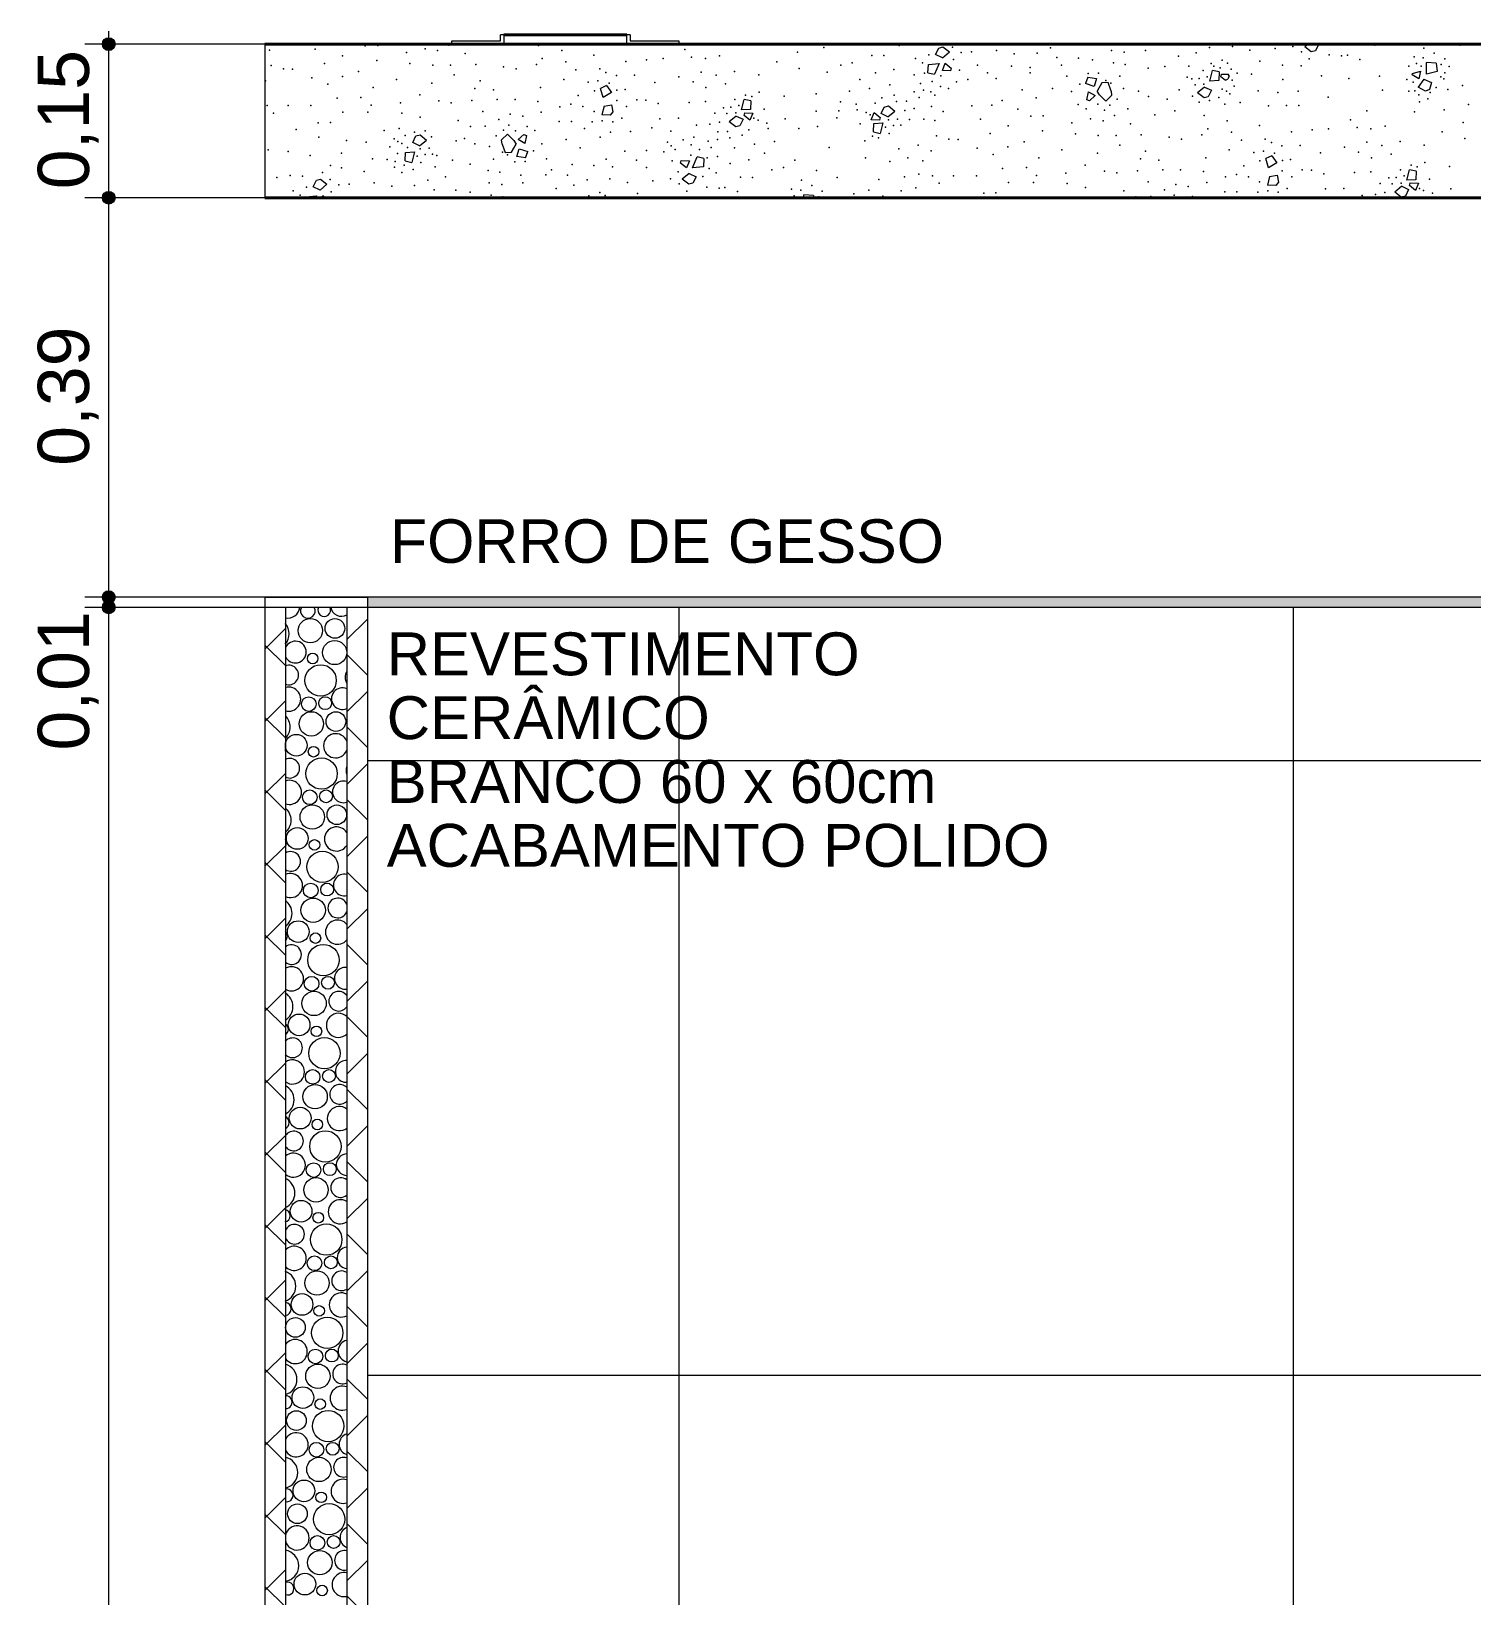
# Model space of a CAD drawing. Header units: metres. Extents: x -1.4 to 64, y -2.2 to 1.7.
# Drawn here: x 13.47 to 14.876, y 0.148 to 1.675 of the extents above; entities that cross this region are included whole.
import ezdxf

# ---------------------------------------------------------------- set-up
doc = ezdxf.new("R2010")
doc.units = ezdxf.units.M
doc.header["$MEASUREMENT"] = 0
for name, color, linetype, lineweight, true_color in [('0_Caneta_No__25', 7, 'Continuous', 13, 0x982312), ('LAJES.EST_Caneta_No__97', 7, 'Continuous', 13, 0x6b6b6b), ('NOTAS-EXECUTIVO.ARQ_Caneta_No__12', 7, 'Continuous', 0, 0x030303), ('PAREDE CONSTRUIR_Caneta_No__96', 7, 'Continuous', 0, 0xb6b6b6), ('PAREDE CONSTRUIR_Caneta_No__97', 7, 'Continuous', 13, 0x6b6b6b), ('S-BEAM-____-OTLN.IFC Model_Caneta_No__13', 7, 'Continuous', 0, 0xaaaaaa)]:
    doc.layers.add(name, color=color, linetype=linetype, lineweight=lineweight, true_color=true_color)
for name, color, linetype in [('FORRO.EXEC', 7, 'Continuous'), ('LAJES.EST', 7, 'Continuous'), ('PAREDE CONSTRUIR', 7, 'Continuous')]:
    doc.layers.add(name, color=color, linetype=linetype)
for name, color, linetype, lineweight in [('FORRO.EXEC_Caneta_No__241', 7, 'Continuous', 13), ('LAJES.EST_Caneta_No__1', 7, 'Continuous', 40), ('LAJES.EST_Caneta_No__241', 7, 'Continuous', 13), ('PAREDE CONSTRUIR_Caneta_No__241', 7, 'Continuous', 13), ('PAREDE CONSTRUIR_Caneta_No__83', 84, 'Continuous', 0), ('S-BEAM-____-OTLN.IFC Model_Caneta_No__1', 7, 'Continuous', 40)]:
    doc.layers.add(name, color=color, linetype=linetype, lineweight=lineweight)
doc.styles.add('GENERATED_STYLE_1', font='arial.ttf')
doc.dimstyles.new('GENERATED_STYLE__1', dxfattribs={"dimtxt": 0.05, "dimasz": 0.02375, "dimexe": 0.18, "dimexo": 0.267183, "dimgap": 0, "dimtad": 1, "dimzin": 0, "dimdsep": 46, "dimtxsty": 'GENERATED_STYLE_1', "dimblk": 'ARROWHEAD_11', "dimblk1": 'ARROWHEAD_11', "dimblk2": 'ARROWHEAD_11', "dimcen": 0.09, "dimclrd": 256, "dimclre": 256, "dimclrt": 256, "dimadec": 0, "dimazin": 0, "dimtfac": 1, "dimtdec": 4, "dimtmove": 0, "dimatfit": 3, "dimfxl": 0, "dimtolj": 1, "dimtzin": 0, "dimarcsym": 0})
pattern_1 = [(45, (48.701405, -2.03718), (-0.03535534, 0.03535534), []), (135, (48.701405, -2.03718), (0.03535534, 0.03535534), [])]

# ---------------------------------------------------------------- blocks, each defined once
blk = doc.blocks.new('*X46', base_point=(48.7014, -2.0372))
at = {"layer": 'PAREDE CONSTRUIR_Caneta_No__96', "color": 253, "linetype": 'Continuous', "lineweight": 0, "true_color": 0xb6b6b6}
for centre, radius in [((13.742, 1.0901), 0.0119), ((13.766, 1.0923), 0.00959), ((13.7658, 1.0687), 0.0118), ((13.7521, 1.0415), 0.0153), ((13.7443, 1.0629), 0.00517), ((13.7405, 1.0184), 0.00715), ((13.7565, 1.0193), 0.00627), ((13.743, 0.9991), 0.0119), ((13.767, 1.0013), 0.00959), ((13.7283, 0.9782), 0.0106), ((13.753, 0.9505), 0.0153), ((13.7452, 0.9719), 0.00517), ((13.7415, 0.9274), 0.00715), ((13.7574, 0.9283), 0.00627), ((13.7439, 0.9081), 0.0119), ((13.7679, 0.9103), 0.00959), ((13.7293, 0.8872), 0.0106), ((13.7461, 0.8809), 0.00517), ((13.7539, 0.8595), 0.0153), ((13.7424, 0.8364), 0.00715), ((13.7584, 0.8373), 0.00627), ((13.7448, 0.8171), 0.0119), ((13.7302, 0.7962), 0.0106), ((13.747, 0.7899), 0.00517), ((13.7548, 0.7685), 0.0153), ((13.7433, 0.7454), 0.00715), ((13.7593, 0.7463), 0.00627), ((13.7457, 0.7261), 0.0119), ((13.7311, 0.7052), 0.0106), ((13.748, 0.6989), 0.00517), ((13.7558, 0.6775), 0.0153), ((13.7443, 0.6544), 0.00715), ((13.7602, 0.6553), 0.00627), ((13.7467, 0.6351), 0.0119), ((13.7321, 0.6142), 0.0106), ((13.7489, 0.6079), 0.00517), ((13.7567, 0.5865), 0.0153), ((13.7452, 0.5634), 0.00715), ((13.7611, 0.5643), 0.00627), ((13.7476, 0.5441), 0.0119), ((13.733, 0.5232), 0.0106), ((13.7498, 0.5169), 0.00517), ((13.7576, 0.4955), 0.0153), ((13.7461, 0.4724), 0.00715), ((13.7621, 0.4733), 0.00627), ((13.7485, 0.4531), 0.0119), ((13.7339, 0.4322), 0.0106), ((13.7507, 0.4259), 0.00517), ((13.7275, 0.4098), 0.00959), ((13.7586, 0.4045), 0.0153), ((13.747, 0.3814), 0.00715), ((13.763, 0.3823), 0.00627), ((13.7494, 0.3621), 0.0119), ((13.7348, 0.3412), 0.0106), ((13.7517, 0.3349), 0.00517), ((13.7285, 0.3188), 0.00959), ((13.7595, 0.3135), 0.0153), ((13.748, 0.2904), 0.00715), ((13.7639, 0.2913), 0.00627), ((13.7504, 0.2711), 0.0119), ((13.7358, 0.2502), 0.0106), ((13.7526, 0.2439), 0.00517), ((13.7294, 0.2278), 0.00959), ((13.7604, 0.2225), 0.0153), ((13.7489, 0.1994), 0.00715), ((13.7648, 0.2003), 0.00627), ((13.7513, 0.1801), 0.0119), ((13.7367, 0.1592), 0.0106), ((13.7535, 0.1529), 0.00517)]:
    blk.add_circle(centre, radius, dxfattribs=at)
for centre, radius, start, end in [((13.7199, 1.1142), 0.0118, 259.238, 353.403), ((13.7396, 1.1094), 0.00715, 151.4275, 28.5725), ((13.7556, 1.1103), 0.00627, 156.1784, 23.8216), ((13.7724, 1.1147), 0.0106, 190.2924, 299.4716), ((13.7061, 1.087), 0.0153, 318.7727, 41.2273), ((13.7274, 1.0692), 0.0106, 203.3559, 156.6441), ((13.721, 1.0468), 0.00959, 249.2951, 110.7049), ((13.788, 1.0446), 0.0119, 149.8078, 210.1922), ((13.7208, 1.0232), 0.0118, 254.6271, 105.3729), ((13.7733, 1.0237), 0.0106, 66.1177, 293.8823), ((13.7071, 0.996), 0.0153, 313.7515, 46.2485), ((13.7667, 0.9777), 0.0118, 22.3643, 337.6357), ((13.7115, 0.9738), 0.00627, 348.854, 11.146), ((13.722, 0.9558), 0.00959, 243.2422, 116.7578), ((13.7889, 0.9536), 0.0119, 160.4006, 199.5994), ((13.7217, 0.9322), 0.0118, 249.9116, 110.0884), ((13.7743, 0.9327), 0.0106, 71.4745, 288.5255), ((13.708, 0.905), 0.0153, 309.1212, 50.8788), ((13.7124, 0.8828), 0.00627, 326.436, 33.564), ((13.7676, 0.8867), 0.0118, 32.1763, 327.8237), ((13.7229, 0.8648), 0.00959, 236.8464, 123.1536), ((13.7226, 0.8412), 0.0118, 245.0492, 114.9508), ((13.7752, 0.8417), 0.0106, 76.668, 283.332), ((13.7089, 0.814), 0.0153, 304.7776, 55.2224), ((13.7688, 0.8193), 0.00959, 22.9624, 337.0376), ((13.7134, 0.7918), 0.00627, 313.2671, 46.7329), ((13.7686, 0.7957), 0.0118, 39.8215, 320.1785), ((13.7238, 0.7738), 0.00959, 229.9429, 130.0571), ((13.7236, 0.7502), 0.0118, 239.986, 120.014), ((13.7761, 0.7507), 0.0106, 81.7518, 278.2482), ((13.7098, 0.723), 0.0153, 300.6521, 59.3479), ((13.7697, 0.7283), 0.00959, 34.503, 325.497), ((13.7143, 0.7008), 0.00627, 302.5158, 57.4842), ((13.7695, 0.7047), 0.0118, 46.3958, 313.6042), ((13.7247, 0.6828), 0.00959, 222.2503, 137.7497), ((13.7245, 0.6592), 0.0118, 234.6492, 125.3508), ((13.7771, 0.6597), 0.0106, 86.7709, 273.2291), ((13.7108, 0.632), 0.0153, 296.6959, 63.3041), ((13.7707, 0.6373), 0.00959, 43.3285, 316.6715), ((13.7152, 0.6098), 0.00627, 292.9335, 67.0665), ((13.7704, 0.6137), 0.0118, 52.3163, 307.6837), ((13.7257, 0.5918), 0.00959, 213.1879, 146.8121), ((13.7254, 0.5682), 0.0118, 228.9322, 131.0678), ((13.778, 0.5687), 0.0106, 91.7652, 268.2348), ((13.7117, 0.541), 0.0153, 292.8727, 67.1273), ((13.7716, 0.5463), 0.00959, 50.8933, 309.1067), ((13.7161, 0.5188), 0.00627, 283.9925, 76.0075), ((13.7713, 0.5227), 0.0118, 57.7962, 302.2038), ((13.7266, 0.5008), 0.00959, 201.0057, 158.9943), ((13.7263, 0.4772), 0.0118, 222.6656, 137.3344), ((13.7789, 0.4777), 0.0106, 96.773, 263.227), ((13.7126, 0.45), 0.0153, 289.1544, 70.8456), ((13.7725, 0.4553), 0.00959, 57.717, 302.283), ((13.7723, 0.4317), 0.0118, 62.9633, 297.0367), ((13.7171, 0.4278), 0.00627, 275.3895, 84.6105), ((13.7273, 0.3862), 0.0118, 215.5418, 144.4582), ((13.7798, 0.3867), 0.0106, 101.8335, 258.1665), ((13.7136, 0.359), 0.0153, 285.5183, 74.4817), ((13.7735, 0.3643), 0.00959, 64.0595, 295.9405), ((13.7732, 0.3407), 0.0118, 67.902, 292.098), ((13.718, 0.3368), 0.00627, 266.9078, 93.0922), ((13.7282, 0.2952), 0.0118, 206.8665, 153.1335), ((13.7808, 0.2957), 0.0106, 106.9898, 253.0102), ((13.7145, 0.268), 0.0153, 281.9452, 78.0548), ((13.7744, 0.2733), 0.00959, 70.0761, 289.9239), ((13.7741, 0.2497), 0.0118, 72.6732, 287.3268), ((13.7189, 0.2458), 0.00627, 258.3571, 101.6429), ((13.7291, 0.2042), 0.0118, 193.9676, 166.0324), ((13.7817, 0.2047), 0.0106, 112.2924, 247.7076), ((13.7154, 0.177), 0.0153, 278.4188, 81.5812), ((13.7753, 0.1823), 0.00959, 75.8709, 284.1291), ((13.7751, 0.1587), 0.0118, 77.3232, 282.6768), ((13.7198, 0.1548), 0.00627, 249.5322, 110.4678)]:
    blk.add_arc(centre, radius, start, end, dxfattribs=at)
blk = doc.blocks.new('*X47', base_point=(48.7014, -2.0372))
at = {"layer": 'LAJES.EST_Caneta_No__241', "color": 7, "linetype": 'Continuous', "lineweight": 13}
for p, q in [((14.3525, 1.6527), (14.3556, 1.659)), ((14.3592, 1.6495), (14.3525, 1.6527)), ((14.3556, 1.659), (14.3597, 1.6601)), ((14.3592, 1.6495), (14.366, 1.6551)), ((14.3597, 1.6601), (14.366, 1.6551)), ((14.7163, 1.6628), (14.713, 1.6601)), ((14.7193, 1.6551), (14.713, 1.6601)), ((14.7234, 1.6561), (14.7193, 1.6551)), ((14.7265, 1.6624), (14.7234, 1.6561)), ((14.7257, 1.6628), (14.7265, 1.6624)), ((14.3451, 1.6347), (14.3455, 1.643)), ((14.3451, 1.6347), (14.3516, 1.6333)), ((14.3455, 1.643), (14.3559, 1.644)), ((14.3559, 1.644), (14.3516, 1.6333)), ((14.3592, 1.637), (14.362, 1.6441)), ((14.3671, 1.6367), (14.3592, 1.637)), ((14.362, 1.6441), (14.3678, 1.6393)), ((14.3678, 1.6393), (14.3671, 1.6367)), ((14.6203, 1.6267), (14.6228, 1.637)), ((14.6293, 1.6356), (14.6228, 1.637)), ((14.6293, 1.6356), (14.629, 1.6273)), ((14.8181, 1.6341), (14.8261, 1.6364)), ((14.8261, 1.6364), (14.8244, 1.629)), ((14.832, 1.6334), (14.8317, 1.6448)), ((14.8412, 1.6442), (14.8317, 1.6448)), ((14.8422, 1.636), (14.832, 1.6334)), ((14.8412, 1.6442), (14.8422, 1.636)), ((14.0312, 1.6224), (14.0252, 1.6196)), ((14.0279, 1.6107), (14.0252, 1.6196)), ((14.0312, 1.6224), (14.036, 1.6156)), ((14.5013, 1.6305), (14.499, 1.6243)), ((14.5074, 1.6214), (14.499, 1.6243)), ((14.5013, 1.6305), (14.5095, 1.6291)), ((14.5095, 1.6291), (14.5074, 1.6214)), ((14.515, 1.6249), (14.5104, 1.6169)), ((14.521, 1.6252), (14.515, 1.6249)), ((14.524, 1.6169), (14.521, 1.6252)), ((14.6152, 1.6208), (14.6084, 1.6153)), ((14.6152, 1.6208), (14.6219, 1.6177)), ((14.629, 1.6273), (14.6203, 1.6267)), ((14.6312, 1.631), (14.6318, 1.6336)), ((14.6352, 1.6276), (14.6312, 1.631)), ((14.6318, 1.6336), (14.6381, 1.6333)), ((14.6352, 1.6276), (14.6379, 1.6287)), ((14.6392, 1.6317), (14.6379, 1.6287)), ((14.6392, 1.6317), (14.6381, 1.6333)), ((14.818, 1.6328), (14.8181, 1.6341)), ((14.8244, 1.629), (14.818, 1.6328)), ((14.8291, 1.6287), (14.8238, 1.6208)), ((14.8308, 1.6169), (14.8238, 1.6208)), ((14.8291, 1.6287), (14.8367, 1.6253)), ((14.8367, 1.6253), (14.8347, 1.6185)), ((14.036, 1.6156), (14.0279, 1.6107)), ((14.163, 1.5985), (14.1655, 1.6088)), ((14.172, 1.6074), (14.1655, 1.6088)), ((14.172, 1.6074), (14.1717, 1.599)), ((14.5002, 1.6085), (14.5017, 1.6163)), ((14.5027, 1.6075), (14.5002, 1.6085)), ((14.5017, 1.6163), (14.5083, 1.6126)), ((14.5083, 1.6126), (14.5027, 1.6075)), ((14.5125, 1.6134), (14.5104, 1.6169)), ((14.5186, 1.6071), (14.5125, 1.6134)), ((14.5244, 1.6127), (14.5186, 1.6071)), ((14.524, 1.6169), (14.5244, 1.6127)), ((14.6147, 1.6103), (14.6084, 1.6153)), ((14.6188, 1.6113), (14.6147, 1.6103)), ((14.6219, 1.6177), (14.6188, 1.6113)), ((14.8347, 1.6185), (14.8308, 1.6169)), ((14.0289, 1.6021), (14.0268, 1.5936)), ((14.0349, 1.5934), (14.0268, 1.5936)), ((14.0289, 1.6021), (14.0362, 1.6036)), ((14.0375, 1.5967), (14.0349, 1.5934)), ((14.0362, 1.6036), (14.0375, 1.5967)), ((14.1579, 1.5926), (14.1511, 1.587)), ((14.1579, 1.5926), (14.1646, 1.5894)), ((14.1646, 1.5894), (14.1615, 1.583)), ((14.1717, 1.599), (14.163, 1.5985)), ((14.1655, 1.5932), (14.1662, 1.5958)), ((14.1713, 1.5884), (14.1655, 1.5932)), ((14.1662, 1.5958), (14.1742, 1.5955)), ((14.1742, 1.5955), (14.1713, 1.5884)), ((14.2897, 1.5889), (14.2925, 1.5959)), ((14.2977, 1.5885), (14.2897, 1.5889)), ((14.2925, 1.5959), (14.2983, 1.5912)), ((14.2983, 1.5912), (14.2977, 1.5885)), ((14.2993, 1.595), (14.3024, 1.6013)), ((14.306, 1.5918), (14.2993, 1.595)), ((14.3024, 1.6013), (14.3064, 1.6024)), ((14.306, 1.5918), (14.3128, 1.5974)), ((14.3064, 1.6024), (14.3128, 1.5974)), ((13.8451, 1.5731), (13.8492, 1.5741)), ((13.8492, 1.5741), (13.8555, 1.5691)), ((13.9288, 1.5694), (13.9346, 1.575)), ((13.9346, 1.575), (13.9407, 1.5687)), ((13.945, 1.5696), (13.9505, 1.5747)), ((13.9505, 1.5747), (13.953, 1.5736)), ((13.953, 1.5736), (13.9516, 1.5658)), ((14.1574, 1.582), (14.1511, 1.587)), ((14.1615, 1.583), (14.1574, 1.582)), ((14.2919, 1.577), (14.2922, 1.5853)), ((14.2919, 1.577), (14.2984, 1.5756)), ((14.2922, 1.5853), (14.3009, 1.5859)), ((14.3009, 1.5859), (14.2984, 1.5756)), ((13.842, 1.5667), (13.8451, 1.5731)), ((13.8487, 1.5635), (13.842, 1.5667)), ((13.8487, 1.5635), (13.8555, 1.5691)), ((13.9293, 1.5652), (13.9288, 1.5694)), ((13.9293, 1.5652), (13.9323, 1.5569)), ((13.9383, 1.5572), (13.9429, 1.5652)), ((13.9407, 1.5687), (13.9429, 1.5652)), ((13.9438, 1.553), (13.9459, 1.5607)), ((13.9516, 1.5658), (13.945, 1.5696)), ((13.9459, 1.5607), (13.9543, 1.5578)), ((13.8346, 1.5487), (13.8349, 1.5571)), ((13.8346, 1.5487), (13.8411, 1.5473)), ((13.8349, 1.5571), (13.8436, 1.5576)), ((13.8436, 1.5576), (13.8411, 1.5473)), ((13.9323, 1.5569), (13.9383, 1.5572)), ((13.952, 1.5516), (13.9438, 1.553)), ((13.952, 1.5516), (13.9543, 1.5578)), ((14.1034, 1.5467), (14.1041, 1.5493)), ((14.1092, 1.5419), (14.1034, 1.5467)), ((14.1041, 1.5493), (14.1121, 1.5489)), ((14.1121, 1.5489), (14.1092, 1.5419)), ((14.1153, 1.542), (14.1196, 1.5527)), ((14.1258, 1.5429), (14.1153, 1.542)), ((14.1261, 1.5512), (14.1196, 1.5527)), ((14.1261, 1.5512), (14.1258, 1.5429)), ((14.681, 1.5538), (14.675, 1.551)), ((14.6777, 1.5421), (14.675, 1.551)), ((14.6858, 1.547), (14.6777, 1.5421)), ((14.681, 1.5538), (14.6858, 1.547)), ((13.7448, 1.5235), (13.7479, 1.5299)), ((13.7479, 1.5299), (13.7519, 1.5309)), ((13.7519, 1.5309), (13.7583, 1.5259)), ((14.112, 1.5365), (14.1052, 1.5309)), ((14.1115, 1.5259), (14.1052, 1.5309)), ((14.112, 1.5365), (14.1187, 1.5333)), ((14.1187, 1.5333), (14.1156, 1.5269)), ((14.6787, 1.5335), (14.6766, 1.525)), ((14.6787, 1.5335), (14.686, 1.535)), ((14.6874, 1.5281), (14.6847, 1.5248)), ((14.686, 1.535), (14.6874, 1.5281)), ((14.8128, 1.5299), (14.8153, 1.5402)), ((14.8215, 1.5304), (14.8128, 1.5299)), ((14.8218, 1.5388), (14.8153, 1.5402)), ((14.8218, 1.5388), (14.8215, 1.5304)), ((13.7377, 1.5138), (13.7481, 1.5148)), ((13.7377, 1.5128), (13.7377, 1.5138)), ((13.7515, 1.5203), (13.7448, 1.5235)), ((13.7481, 1.5148), (13.7474, 1.5128)), ((13.7515, 1.5203), (13.7583, 1.5259)), ((13.7534, 1.5128), (13.7542, 1.5149)), ((13.7542, 1.5149), (13.7567, 1.5128)), ((14.1156, 1.5269), (14.1115, 1.5259)), ((14.224, 1.5128), (14.2239, 1.5156)), ((14.2334, 1.5151), (14.2239, 1.5156)), ((14.2334, 1.5151), (14.2337, 1.5128)), ((14.6847, 1.5248), (14.6766, 1.525)), ((14.8077, 1.524), (14.8009, 1.5184)), ((14.8072, 1.5134), (14.8009, 1.5184)), ((14.8113, 1.5144), (14.8072, 1.5134)), ((14.8077, 1.524), (14.8144, 1.5208)), ((14.8144, 1.5208), (14.8113, 1.5144)), ((14.8154, 1.5246), (14.816, 1.5272)), ((14.8211, 1.5198), (14.8154, 1.5246)), ((14.816, 1.5272), (14.824, 1.5269)), ((14.824, 1.5269), (14.8211, 1.5198))]:
    blk.add_line(p, q, dxfattribs=at)
for p in [(13.702, 1.6569), (13.7467, 1.658), (13.7736, 1.6515), (13.7957, 1.6612), (13.8078, 1.6613), (13.8359, 1.6546), (13.854, 1.6583), (13.8662, 1.6565), (13.8773, 1.6617), (13.8932, 1.6537), (13.9169, 1.6624), (13.9649, 1.6616), (13.9875, 1.6566), (14.0189, 1.652), (14.1078, 1.6575), (14.1143, 1.65), (14.1416, 1.6512), (14.2177, 1.655), (14.2433, 1.6596), (14.2902, 1.6516), (14.302, 1.6516), (14.3169, 1.6616), (14.346, 1.6523), (14.3692, 1.6597), (14.3776, 1.6546), (14.3876, 1.6551), (14.4121, 1.6565), (14.4294, 1.6532), (14.4516, 1.654), (14.4647, 1.6593), (14.4819, 1.6625), (14.5243, 1.6565), (14.5367, 1.6548), (14.5574, 1.6566), (14.5898, 1.651), (14.607, 1.6543), (14.6201, 1.6595), (14.6423, 1.6604), (14.6595, 1.657), (14.6841, 1.6584), (14.7014, 1.6606), (14.7098, 1.6554), (14.733, 1.6628), (14.7369, 1.6523), (14.749, 1.6515), (14.7547, 1.652), (14.7697, 1.662), (14.7815, 1.6619), (14.8197, 1.6504), (14.8294, 1.659), (14.8394, 1.654), (14.8643, 1.6619), (13.7037, 1.642), (13.7157, 1.6387), (13.7247, 1.6384), (13.756, 1.644), (13.7891, 1.6359), (13.8071, 1.6467), (13.8392, 1.6438), (13.8615, 1.6421), (13.879, 1.6421), (13.9036, 1.6429), (13.9308, 1.6406), (13.943, 1.6387), (13.9628, 1.6429), (13.9685, 1.6486), (13.9915, 1.6454), (14.0014, 1.6377), (14.0246, 1.6385), (14.0307, 1.6352), (14.0502, 1.6457), (14.0704, 1.6476), (14.0864, 1.6487), (14.1238, 1.6355), (14.1278, 1.6486), (14.1562, 1.6362), (14.1975, 1.6456), (14.2194, 1.6391), (14.2467, 1.6355), (14.2599, 1.6421), (14.2711, 1.6445), (14.2938, 1.6346), (14.3118, 1.6381), (14.333, 1.6487), (14.3399, 1.6445), (14.3701, 1.6477), (14.376, 1.6372), (14.3936, 1.6421), (14.4033, 1.6349), (14.4267, 1.6414), (14.4449, 1.6399), (14.4449, 1.6347), (14.4708, 1.6496), (14.4756, 1.6422), (14.492, 1.6492), (14.5058, 1.6474), (14.5263, 1.6445), (14.5376, 1.6428), (14.5602, 1.6392), (14.5765, 1.6409), (14.5999, 1.6414), (14.6139, 1.6371), (14.6216, 1.6439), (14.6243, 1.6413), (14.6303, 1.6398), (14.6324, 1.6471), (14.6375, 1.6441), (14.6412, 1.6384), (14.6692, 1.646), (14.6913, 1.6424), (14.7095, 1.6416), (14.7174, 1.6485), (14.7669, 1.6479), (14.8145, 1.6414), (14.8221, 1.6439), (14.8267, 1.6413), (14.8286, 1.6494), (14.8463, 1.6428), (14.8496, 1.6483), (14.8499, 1.6347), (14.8541, 1.6411), (13.6983, 1.6271), (13.7434, 1.6299), (13.759, 1.6237), (13.7734, 1.6312), (13.8034, 1.6203), (13.8261, 1.6281), (13.8607, 1.6248), (13.8826, 1.6327), (13.9027, 1.6194), (13.9078, 1.6268), (13.9667, 1.6203), (13.9894, 1.6281), (14.0134, 1.6256), (14.0229, 1.6268), (14.0337, 1.6248), (14.0409, 1.6322), (14.0586, 1.6325), (14.0785, 1.6254), (14.1019, 1.6309), (14.1158, 1.6259), (14.1283, 1.6203), (14.1384, 1.6325), (14.1474, 1.6239), (14.1799, 1.6327), (14.2785, 1.6282), (14.2881, 1.6193), (14.3077, 1.6229), (14.3315, 1.6327), (14.3378, 1.6242), (14.3417, 1.6343), (14.3491, 1.6262), (14.3574, 1.6214), (14.3577, 1.6317), (14.365, 1.6193), (14.3731, 1.6259), (14.384, 1.6283), (14.4118, 1.6292), (14.4668, 1.6195), (14.4808, 1.6314), (14.4934, 1.6236), (14.5014, 1.634), (14.5117, 1.6344), (14.5186, 1.6273), (14.5236, 1.6248), (14.5323, 1.6315), (14.5361, 1.6193), (14.5982, 1.6305), (14.6026, 1.629), (14.6059, 1.6232), (14.6098, 1.6293), (14.6146, 1.6238), (14.6176, 1.631), (14.6422, 1.6277), (14.6441, 1.6219), (14.6469, 1.6344), (14.661, 1.6335), (14.6915, 1.6282), (14.7293, 1.6317), (14.7561, 1.6293), (14.786, 1.6316), (14.8125, 1.6282), (14.819, 1.6255), (14.8413, 1.6203), (14.8458, 1.6309), (14.8489, 1.629), (14.8671, 1.6225), (13.7682, 1.61), (13.7914, 1.6108), (13.83, 1.6055), (13.8488, 1.6132), (13.8675, 1.6074), (13.8796, 1.6056), (13.8998, 1.6078), (13.9208, 1.618), (13.9245, 1.6086), (13.9419, 1.6086), (13.9643, 1.6069), (13.9964, 1.6041), (14.0037, 1.6125), (14.0194, 1.6173), (14.0412, 1.6078), (14.0413, 1.6177), (14.0494, 1.6186), (14.0607, 1.6085), (14.0697, 1.6081), (14.0817, 1.6049), (14.1118, 1.6059), (14.1278, 1.6068), (14.1566, 1.6088), (14.167, 1.6131), (14.1731, 1.6115), (14.1802, 1.6159), (14.2046, 1.612), (14.2358, 1.6143), (14.2597, 1.6066), (14.2685, 1.6167), (14.275, 1.6041), (14.2936, 1.6052), (14.3001, 1.6105), (14.3121, 1.613), (14.3143, 1.6068), (14.324, 1.607), (14.3315, 1.6161), (14.3365, 1.6106), (14.3407, 1.6179), (14.348, 1.6163), (14.3518, 1.6128), (14.4175, 1.6077), (14.4372, 1.6182), (14.4508, 1.6103), (14.4851, 1.6166), (14.5108, 1.604), (14.5298, 1.6091), (14.5505, 1.6167), (14.5605, 1.6115), (14.5786, 1.6089), (14.5903, 1.6183), (14.6033, 1.6121), (14.6099, 1.6062), (14.6201, 1.6076), (14.6292, 1.6107), (14.6324, 1.6187), (14.6351, 1.6041), (14.6365, 1.6167), (14.6398, 1.6142), (14.6498, 1.6057), (14.6674, 1.6173), (14.6866, 1.6156), (14.7066, 1.617), (14.7359, 1.611), (14.7889, 1.6177), (14.8146, 1.6169), (14.8205, 1.6172), (14.8245, 1.6134), (14.825, 1.6064), (14.8331, 1.6095), (14.8353, 1.6154), (14.8526, 1.6185), (13.6998, 1.6029), (13.7062, 1.5954), (13.7203, 1.6027), (13.7426, 1.6027), (13.7739, 1.5964), (13.7983, 1.5964), (13.8013, 1.6031), (13.8313, 1.5953), (13.8492, 1.5914), (13.9103, 1.597), (13.9262, 1.5891), (13.9372, 1.5943), (13.9494, 1.5924), (13.9675, 1.5962), (13.9857, 1.6017), (14.0081, 1.6018), (14.0191, 1.597), (14.0461, 1.5905), (14.0506, 1.6018), (14.0834, 1.59), (14.1014, 1.5904), (14.1369, 1.5953), (14.1453, 1.6007), (14.1486, 1.5949), (14.1525, 1.6011), (14.1574, 1.5956), (14.1603, 1.6027), (14.1751, 1.5904), (14.185, 1.5994), (14.2058, 1.59), (14.236, 1.5973), (14.2561, 1.5908), (14.2581, 1.5977), (14.2759, 1.5986), (14.2847, 1.5959), (14.2888, 1.5939), (14.3065, 1.5888), (14.3153, 1.5894), (14.3224, 1.5979), (14.3269, 1.5891), (14.3317, 1.5998), (14.3412, 1.5894), (14.3486, 1.602), (14.3598, 1.597), (14.388, 1.6024), (14.3965, 1.5894), (14.4074, 1.6031), (14.4329, 1.5993), (14.4456, 1.5926), (14.4576, 1.5927), (14.4919, 1.6038), (14.4996, 1.5996), (14.5038, 1.5897), (14.5174, 1.5983), (14.5228, 1.6033), (14.5271, 1.5931), (14.5403, 1.5995), (14.5667, 1.5938), (14.5861, 1.5976), (14.6147, 1.593), (14.6775, 1.6025), (14.6953, 1.6028), (14.7072, 1.6029), (14.7576, 1.5889), (14.7736, 1.5978), (14.8201, 1.5967), (14.849, 1.5986), (14.8729, 1.6038), (13.7283, 1.5795), (13.7497, 1.586), (13.7616, 1.5861), (13.8141, 1.5786), (13.8287, 1.5803), (13.8347, 1.5737), (13.8437, 1.5768), (13.854, 1.5782), (13.8865, 1.5883), (13.8984, 1.5823), (13.9129, 1.5826), (13.9305, 1.5788), (13.9358, 1.5838), (13.9425, 1.5781), (13.9537, 1.5825), (13.9613, 1.5783), (13.9849, 1.5871), (13.997, 1.5872), (14.0097, 1.5805), (14.0173, 1.587), (14.0271, 1.588), (14.0352, 1.5767), (14.0373, 1.587), (14.0546, 1.5775), (14.0754, 1.5812), (14.094, 1.5778), (14.1191, 1.5835), (14.1321, 1.5845), (14.1399, 1.5773), (14.1414, 1.5865), (14.1495, 1.5776), (14.1638, 1.5739), (14.1703, 1.5791), (14.1792, 1.5885), (14.1879, 1.5857), (14.1889, 1.5803), (14.219, 1.5804), (14.2373, 1.5825), (14.2789, 1.5849), (14.3036, 1.5817), (14.3073, 1.5756), (14.3113, 1.5833), (14.3186, 1.5836), (14.3518, 1.5883), (14.3535, 1.5734), (14.4058, 1.5754), (14.4235, 1.5829), (14.4569, 1.5781), (14.4857, 1.586), (14.489, 1.5752), (14.5114, 1.5735), (14.516, 1.5879), (14.5288, 1.5735), (14.543, 1.5851), (14.5534, 1.5743), (14.6126, 1.5743), (14.6183, 1.58), (14.6373, 1.588), (14.6413, 1.5768), (14.6687, 1.5834), (14.7, 1.5771), (14.7202, 1.579), (14.7362, 1.5801), (14.7641, 1.5814), (14.7776, 1.58), (14.7914, 1.5826), (14.8473, 1.577), (14.8675, 1.5864), (13.7007, 1.5596), (13.7503, 1.5719), (13.7772, 1.5688), (13.7965, 1.5671), (13.8198, 1.5625), (13.824, 1.5702), (13.8274, 1.5677), (13.8315, 1.5657), (13.837, 1.5618), (13.8492, 1.5605), (13.858, 1.5612), (13.8605, 1.5723), (13.8843, 1.5684), (13.8927, 1.5706), (13.9028, 1.5654), (13.9171, 1.5628), (13.9235, 1.5731), (13.9599, 1.5585), (13.9681, 1.5655), (13.9918, 1.5696), (14.0054, 1.5616), (14.0251, 1.5721), (14.0491, 1.5584), (14.0702, 1.559), (14.0907, 1.5671), (14.0945, 1.5636), (14.0982, 1.56), (14.1061, 1.5693), (14.1138, 1.5645), (14.1164, 1.5719), (14.1221, 1.5598), (14.1305, 1.568), (14.1335, 1.5618), (14.1397, 1.5698), (14.1517, 1.5713), (14.1561, 1.5615), (14.1758, 1.565), (14.1954, 1.5677), (14.2486, 1.5618), (14.2836, 1.5685), (14.2908, 1.5729), (14.2968, 1.5713), (14.3165, 1.5605), (14.3356, 1.5641), (14.3481, 1.5585), (14.3655, 1.5701), (14.3745, 1.5698), (14.3932, 1.5613), (14.4232, 1.5626), (14.4389, 1.5673), (14.4759, 1.5595), (14.5324, 1.5641), (14.5576, 1.5582), (14.5806, 1.572), (14.5928, 1.5701), (14.6392, 1.5596), (14.6512, 1.5691), (14.6727, 1.5582), (14.6744, 1.5699), (14.6806, 1.5666), (14.6907, 1.5636), (14.7084, 1.5639), (14.7517, 1.5623), (14.7736, 1.5669), (14.7882, 1.5639), (14.806, 1.5676), (14.8297, 1.5641), (14.8692, 1.5705), (13.7203, 1.558), (13.7419, 1.5542), (13.7617, 1.5444), (13.7724, 1.5562), (13.8028, 1.5509), (13.817, 1.55), (13.8249, 1.5483), (13.8272, 1.5561), (13.8335, 1.5446), (13.8463, 1.5534), (13.85, 1.5473), (13.854, 1.5551), (13.8613, 1.5554), (13.8639, 1.5429), (13.8657, 1.5539), (13.8809, 1.5494), (13.898, 1.5457), (13.9209, 1.5506), (13.9297, 1.5573), (13.9347, 1.5548), (13.9416, 1.5477), (13.9519, 1.5481), (13.9725, 1.5507), (13.9977, 1.5452), (14.0189, 1.5444), (14.0308, 1.5506), (14.0372, 1.5429), (14.0606, 1.5495), (14.0873, 1.5576), (14.0952, 1.5488), (14.1135, 1.5543), (14.1295, 1.5516), (14.1397, 1.5532), (14.152, 1.5463), (14.1701, 1.5498), (14.1854, 1.5562), (14.2152, 1.5496), (14.284, 1.5517), (14.3077, 1.5481), (14.3255, 1.5519), (14.3401, 1.5488), (14.4088, 1.5551), (14.4532, 1.5517), (14.4986, 1.5446), (14.5105, 1.5563), (14.5525, 1.5508), (14.5706, 1.5494), (14.6165, 1.5517), (14.6535, 1.5439), (14.6632, 1.557), (14.6692, 1.5487), (14.6836, 1.5562), (14.6911, 1.5491), (14.6992, 1.55), (14.7283, 1.5568), (14.7656, 1.5573), (14.7781, 1.5517), (14.7972, 1.5553), (14.8168, 1.5445), (14.8229, 1.5429), (14.8301, 1.5473), (14.8544, 1.5434), (13.7092, 1.5324), (13.7223, 1.5344), (13.7344, 1.5337), (13.7539, 1.5374), (13.7614, 1.5305), (13.7726, 1.5419), (13.7947, 1.5384), (13.8243, 1.5426), (13.8314, 1.5373), (13.8423, 1.5405), (13.8569, 1.5301), (13.8741, 1.5333), (13.9156, 1.5393), (13.9269, 1.5377), (13.9475, 1.5347), (13.9719, 1.5351), (13.9776, 1.5399), (13.9931, 1.5348), (14.0123, 1.5303), (14.0345, 1.5312), (14.0518, 1.5278), (14.0702, 1.5422), (14.0763, 1.5292), (14.0937, 1.5314), (14.1011, 1.5382), (14.1252, 1.5336), (14.1313, 1.5414), (14.1383, 1.5372), (14.1619, 1.5328), (14.1737, 1.5327), (14.1928, 1.5399), (14.2039, 1.5423), (14.2216, 1.5298), (14.2362, 1.5395), (14.2565, 1.5327), (14.2971, 1.5306), (14.3223, 1.5331), (14.3361, 1.5358), (14.3496, 1.5343), (14.3701, 1.5341), (14.3924, 1.5341), (14.418, 1.5414), (14.4237, 1.5278), (14.4412, 1.5422), (14.4481, 1.5278), (14.4511, 1.5345), (14.4798, 1.5369), (14.5173, 1.5388), (14.5294, 1.537), (14.5497, 1.5392), (14.5601, 1.5284), (14.5743, 1.54), (14.5917, 1.54), (14.6141, 1.5383), (14.6173, 1.5276), (14.6355, 1.5331), (14.6462, 1.5355), (14.6579, 1.5332), (14.6689, 1.5284), (14.691, 1.5392), (14.7004, 1.5332), (14.7105, 1.5399), (14.7195, 1.5396), (14.7315, 1.5363), (14.7616, 1.5373), (14.7776, 1.5382), (14.7951, 1.5321), (14.8024, 1.5325), (14.8064, 1.5402), (14.8101, 1.5341), (14.8348, 1.5308), (13.7252, 1.5195), (13.7322, 1.5153), (13.7382, 1.5231), (13.7623, 1.5185), (13.7698, 1.5254), (13.7798, 1.5259), (13.7859, 1.5129), (13.8043, 1.5273), (13.8216, 1.524), (13.8438, 1.5249), (13.863, 1.5204), (13.8679, 1.513), (13.8842, 1.5201), (13.898, 1.5182), (13.9166, 1.5273), (13.9185, 1.5153), (13.9289, 1.5256), (13.9299, 1.5136), (13.9496, 1.5274), (13.982, 1.5219), (13.9992, 1.5251), (14.0138, 1.5147), (14.0247, 1.5179), (14.0298, 1.515), (14.0614, 1.5168), (14.0835, 1.5133), (14.102, 1.5263), (14.1096, 1.5193), (14.1291, 1.5231), (14.1412, 1.5223), (14.1469, 1.5228), (14.1592, 1.5188), (14.2119, 1.5212), (14.2144, 1.5148), (14.2209, 1.5202), (14.2317, 1.5248), (14.2385, 1.5136), (14.2419, 1.5191), (14.2728, 1.5165), (14.2873, 1.5203), (14.301, 1.5143), (14.319, 1.5195), (14.3331, 1.5226), (14.356, 1.5269), (14.3995, 1.5174), (14.4114, 1.5175), (14.4811, 1.5267), (14.499, 1.5228), (14.5363, 1.5197), (14.5482, 1.5137), (14.5627, 1.514), (14.576, 1.5205), (14.5856, 1.5152), (14.5871, 1.5257), (14.5992, 1.5238), (14.6035, 1.5139), (14.6348, 1.5185), (14.6468, 1.5186), (14.6671, 1.5184), (14.6769, 1.5194), (14.6871, 1.5184), (14.6959, 1.5219), (14.7332, 1.5214), (14.7512, 1.5218), (14.7689, 1.5149), (14.782, 1.5159), (14.7867, 1.5267), (14.7913, 1.5179), (14.7984, 1.5263), (14.8072, 1.527), (14.8249, 1.5218), (14.829, 1.5199), (14.8377, 1.5172), (14.8557, 1.5214)]:
    blk.add_point(p, dxfattribs=at)
blk = doc.blocks.new('*D53', base_point=(48.7014, -2.0372))
at = {"layer": '0_Caneta_No__25', "linetype": 'Continuous', "lineweight": 13, "true_color": 0x982312}
for points in [[(13.5389, 1.1128), (13.5394, 1.1104), (13.5408, 1.1084), (13.5428, 1.107), (13.5452, 1.1066), (13.5476, 1.107), (13.5496, 1.1084), (13.551, 1.1104), (13.5514, 1.1128), (13.551, 1.1152), (13.5496, 1.1172), (13.5476, 1.1186), (13.5452, 1.1191), (13.5428, 1.1186), (13.5408, 1.1172), (13.5394, 1.1152)], [(13.5389, -2.0372), (13.5394, -2.0396), (13.5408, -2.0416), (13.5428, -2.043), (13.5452, -2.0434), (13.5476, -2.043), (13.5496, -2.0416), (13.551, -2.0396), (13.5514, -2.0372), (13.551, -2.0348), (13.5496, -2.0328), (13.5476, -2.0314), (13.5452, -2.0309), (13.5428, -2.0314), (13.5408, -2.0328), (13.5394, -2.0348)]]:
    blk.add_hatch(color=24, dxfattribs=at).paths.add_polyline_path(points)
at = {"layer": '0_Caneta_No__25', "color": 24, "linetype": 'Continuous', "lineweight": 13, "true_color": 0x982312}
for p, q in [((13.5452, -2.0309), (13.5452, 1.1066)), ((13.5389, -2.0372), (13.5218, -2.0372)), ((13.5452, -2.0497), (13.5452, -2.0434)), ((13.8124, -2.0372), (13.5514, -2.0372))]:
    blk.add_line(p, q, dxfattribs=at)
for centre in [(13.5452, 1.1128), (13.5452, -2.0372)]:
    blk.add_circle(centre, 0.00625, dxfattribs=at)
at = {"layer": '0_Caneta_No__25', "color": 24, "lineweight": 13, "true_color": 0x982312, "char_height": 0.05, "attachment_point": 7, "rotation": 90, "style": 'GENERATED_STYLE_1'}
for s, insert in [('\\A1;{\\pql;\\fArial|b0|i0|c0|p0;\\W1.000000;0,01}', (13.5352, 0.9731)), ('\\A1;{\\pql;\\fArial|b0|i0|c0|p0;\\W1.000000;3,15}', (13.5352, -0.5956))]:
    blk.add_mtext(s, dxfattribs=dict(at, insert=insert))
blk = doc.blocks.new('ARROWHEAD_11')
at = {"color": 0, "linetype": 'Continuous', "lineweight": 0}
blk.add_line((0, 0), (-1, 0), dxfattribs=at)
at = {"color": 0, "linetype": 'Continuous', "lineweight": 0, "const_width": 0.25, "flags": 128}
blk.add_lwpolyline([(-0.125, 0, 1), (0.125, 0, 1)], format="xyb", close=True, dxfattribs=at)
blk = doc.blocks.new('*D54', base_point=(48.7014, -2.0372))
at = {"layer": '0_Caneta_No__25', "linetype": 'Continuous', "lineweight": 13, "true_color": 0x982312}
for points in [[(13.5389, 1.1228), (13.5394, 1.1204), (13.5408, 1.1184), (13.5428, 1.117), (13.5452, 1.1166), (13.5476, 1.117), (13.5496, 1.1184), (13.551, 1.1204), (13.5514, 1.1228), (13.551, 1.1252), (13.5496, 1.1272), (13.5476, 1.1286), (13.5452, 1.1291), (13.5428, 1.1286), (13.5408, 1.1272), (13.5394, 1.1252)], [(13.5389, 1.1128), (13.5394, 1.1104), (13.5408, 1.1084), (13.5428, 1.107), (13.5452, 1.1066), (13.5476, 1.107), (13.5496, 1.1084), (13.551, 1.1104), (13.5514, 1.1128), (13.551, 1.1152), (13.5496, 1.1172), (13.5476, 1.1186), (13.5452, 1.1191), (13.5428, 1.1186), (13.5408, 1.1172), (13.5394, 1.1152)]]:
    blk.add_hatch(color=24, dxfattribs=at).paths.add_polyline_path(points)
at = {"layer": '0_Caneta_No__25', "color": 24, "linetype": 'Continuous', "lineweight": 13, "true_color": 0x982312}
for p, q in [((13.5389, 1.1228), (13.5218, 1.1228)), ((13.5452, 1.1128), (13.5452, 1.1166)), ((13.8124, 1.1228), (13.5514, 1.1228)), ((13.5389, 1.1128), (13.5218, 1.1128)), ((13.8124, 1.1128), (13.5514, 1.1128))]:
    blk.add_line(p, q, dxfattribs=at)
for centre in [(13.5452, 1.1228), (13.5452, 1.1128)]:
    blk.add_circle(centre, 0.00625, dxfattribs=at)
blk = doc.blocks.new('*D55', base_point=(48.7014, -2.0372))
at = {"layer": '0_Caneta_No__25', "linetype": 'Continuous', "lineweight": 13, "true_color": 0x982312}
for points in [[(13.5389, 1.5128), (13.5394, 1.5104), (13.5408, 1.5084), (13.5428, 1.507), (13.5452, 1.5066), (13.5476, 1.507), (13.5496, 1.5084), (13.551, 1.5104), (13.5514, 1.5128), (13.551, 1.5152), (13.5496, 1.5172), (13.5476, 1.5186), (13.5452, 1.5191), (13.5428, 1.5186), (13.5408, 1.5172), (13.5394, 1.5152)], [(13.5389, 1.1228), (13.5394, 1.1204), (13.5408, 1.1184), (13.5428, 1.117), (13.5452, 1.1166), (13.5476, 1.117), (13.5496, 1.1184), (13.551, 1.1204), (13.5514, 1.1228), (13.551, 1.1252), (13.5496, 1.1272), (13.5476, 1.1286), (13.5452, 1.1291), (13.5428, 1.1286), (13.5408, 1.1272), (13.5394, 1.1252)]]:
    blk.add_hatch(color=24, dxfattribs=at).paths.add_polyline_path(points)
at = {"layer": '0_Caneta_No__25', "color": 24, "linetype": 'Continuous', "lineweight": 13, "true_color": 0x982312}
for p, q in [((13.5389, 1.5128), (13.5218, 1.5128)), ((13.8124, 1.5128), (13.5514, 1.5128)), ((13.5452, 1.1291), (13.5452, 1.5066))]:
    blk.add_line(p, q, dxfattribs=at)
for centre in [(13.5452, 1.5128), (13.5452, 1.1228)]:
    blk.add_circle(centre, 0.00625, dxfattribs=at)
at = {"layer": '0_Caneta_No__25', "color": 24, "lineweight": 13, "true_color": 0x982312, "insert": (13.5352, 1.2511), "char_height": 0.05, "attachment_point": 7, "rotation": 90, "style": 'GENERATED_STYLE_1'}
blk.add_mtext('\\A1;{\\pql;\\fArial|b0|i0|c0|p0;\\W1.000000;0,39}', dxfattribs=at)
blk = doc.blocks.new('*D56', base_point=(48.7014, -2.0372))
at = {"layer": '0_Caneta_No__25', "linetype": 'Continuous', "lineweight": 13, "true_color": 0x982312}
for points in [[(13.5389, 1.6628), (13.5394, 1.6604), (13.5408, 1.6584), (13.5428, 1.657), (13.5452, 1.6566), (13.5476, 1.657), (13.5496, 1.6584), (13.551, 1.6604), (13.5514, 1.6628), (13.551, 1.6652), (13.5496, 1.6672), (13.5476, 1.6686), (13.5452, 1.6691), (13.5428, 1.6686), (13.5408, 1.6672), (13.5394, 1.6652)], [(13.5389, 1.5128), (13.5394, 1.5104), (13.5408, 1.5084), (13.5428, 1.507), (13.5452, 1.5066), (13.5476, 1.507), (13.5496, 1.5084), (13.551, 1.5104), (13.5514, 1.5128), (13.551, 1.5152), (13.5496, 1.5172), (13.5476, 1.5186), (13.5452, 1.5191), (13.5428, 1.5186), (13.5408, 1.5172), (13.5394, 1.5152)]]:
    blk.add_hatch(color=24, dxfattribs=at).paths.add_polyline_path(points)
at = {"layer": '0_Caneta_No__25', "color": 24, "linetype": 'Continuous', "lineweight": 13, "true_color": 0x982312}
for p, q in [((13.5452, 1.6691), (13.5452, 1.6753)), ((13.5389, 1.6628), (13.5218, 1.6628)), ((13.5452, 1.5191), (13.5452, 1.6566)), ((13.8124, 1.6628), (13.5514, 1.6628))]:
    blk.add_line(p, q, dxfattribs=at)
for centre in [(13.5452, 1.6628), (13.5452, 1.5128)]:
    blk.add_circle(centre, 0.00625, dxfattribs=at)
at = {"layer": '0_Caneta_No__25', "color": 24, "lineweight": 13, "true_color": 0x982312, "insert": (13.5352, 1.5211), "char_height": 0.05, "attachment_point": 7, "rotation": 90, "style": 'GENERATED_STYLE_1'}
blk.add_mtext('\\A1;{\\pql;\\fArial|b0|i0|c0|p0;\\W1.000000;0,15}', dxfattribs=at)

msp = doc.modelspace()

# ---------------------------------------------------------------- hatches: boundary and pattern name
at = {"layer": 'FORRO.EXEC', "linetype": 'Continuous', "lineweight": 0, "true_color": 0xffffff}
msp.add_hatch(color=7, dxfattribs=at).paths.add_polyline_path([(15.9017, 1.1228), (13.7977, 1.1228), (13.7977, 1.1128), (15.9017, 1.1128)])
at = {"layer": 'PAREDE CONSTRUIR_Caneta_No__83', "linetype": 'Continuous', "lineweight": 0}
h = msp.add_hatch(dxfattribs=at)
h.set_pattern_fill('Placomur_0004', color=84, style=0, pattern_type=2)
h.set_pattern_definition(pattern_1)
h.paths.add_polyline_path([(13.6977, 1.1128), (13.6977, -2.0372), (13.7177, -2.0372), (13.7177, 1.1128)])
h = msp.add_hatch(dxfattribs=at)
h.set_pattern_fill('Placomur_0004', color=84, style=0, pattern_type=2)
h.set_pattern_definition(pattern_1)
h.paths.add_polyline_path([(13.7977, 1.1128), (13.7777, 1.1128), (13.7777, -2.0372), (13.7977, -2.0372)])
at = {"layer": 'PAREDE CONSTRUIR_Caneta_No__97', "linetype": 'Continuous', "lineweight": 13, "true_color": 0x6b6b6b}
h = msp.add_hatch(dxfattribs=at)
h.set_pattern_fill('Ceramica_60_x_60_0004', color=251, style=0, pattern_type=2)
h.set_pattern_definition([(0, (15.9017, -2.0372), (0, 0.6), []), (90, (15.9017, -2.0372), (-0.6, 0), [])])
h.paths.add_polyline_path([(13.8377, -0.8522), (13.7977, -0.8522), (13.7977, -1.2272), (13.798, -1.2246), (13.8006, -1.2201), (13.8051, -1.2175), (13.8077, -1.2172), (14.3076, -1.2172), (14.3102, -1.2175), (14.3147, -1.2201), (14.3173, -1.2246), (14.3177, -1.2272), (14.3177, -1.2672), (14.2677, -1.2672), (14.2078, -1.2866), (14.1708, -1.3376), (14.1027, -1.5472), (13.9627, -1.5472), (13.9626, -1.5473), (13.9378, -2.0371), (13.9377, -2.0372), (15.8827, -2.0372), (15.8827, -1.2372), (15.3517, -1.2372), (15.3517, -1.0372), (15.8827, -1.0372), (15.8827, 0.1328), (15.8827, 0.1828), (15.9017, 0.1828), (15.9017, 1.1128), (13.7977, 1.1128), (13.7977, -0.7822), (13.9077, -0.7822), (13.9077, -0.7922), (13.8377, -0.7922), (13.8377, -0.8222), (13.9327, -0.8288), (13.9327, -0.8472), (13.8377, -0.8472)])

# ---------------------------------------------------------------- linework, layer by layer
at = {"layer": 'FORRO.EXEC_Caneta_No__241', "color": 7, "linetype": 'Continuous', "lineweight": 13}
for p, q in [((13.6977, 1.1228), (13.7977, 1.1228)), ((13.6977, 1.1228), (13.6977, 1.1128)), ((13.7977, 1.1228), (13.7977, 1.1128)), ((15.9017, 1.1228), (13.7977, 1.1228)), ((15.9017, 1.1128), (13.7977, 1.1128))]:
    msp.add_line(p, q, dxfattribs=at)
at = {"layer": 'LAJES.EST_Caneta_No__1', "color": 7, "linetype": 'Continuous', "lineweight": 40}
for p, q in [((15.9017, 1.6628), (13.6977, 1.6628)), ((15.9017, 1.5128), (13.6977, 1.5128))]:
    msp.add_line(p, q, dxfattribs=at)
at = {"layer": 'LAJES.EST_Caneta_No__97', "color": 251, "linetype": 'Continuous', "lineweight": 13, "true_color": 0x6b6b6b}
msp.add_line((13.6977, 1.6628), (13.6977, 1.5128), dxfattribs=at)
at = {"layer": 'PAREDE CONSTRUIR_Caneta_No__241', "color": 7, "linetype": 'Continuous', "lineweight": 13}
for p, q in [((13.6977, 1.1128), (13.6977, -1.9372)), ((13.7177, 1.1128), (13.7177, -2.0372)), ((13.7777, 1.1128), (13.7777, -2.0372)), ((13.7977, 1.1128), (13.7977, -2.0372))]:
    msp.add_line(p, q, dxfattribs=at)
at = {"layer": 'PAREDE CONSTRUIR_Caneta_No__241', "color": 7, "linetype": 'Continuous', "lineweight": 13, "flags": 128}
msp.add_lwpolyline([(13.7977, 1.1128), (13.7777, 1.1128), (13.7177, 1.1128), (13.6977, 1.1128)], dxfattribs=at)
at = {"layer": 'S-BEAM-____-OTLN.IFC Model_Caneta_No__1', "color": 7, "linetype": 'Continuous', "lineweight": 40}
msp.add_line((14.051, 1.672), (13.931, 1.672), dxfattribs=at)
at = {"layer": 'S-BEAM-____-OTLN.IFC Model_Caneta_No__13', "color": 253, "linetype": 'Continuous', "lineweight": 0, "true_color": 0xaaaaaa}
for p, q in [((13.8802, 1.666), (13.9278, 1.666)), ((13.8802, 1.6628), (13.8802, 1.666)), ((13.9278, 1.666), (13.9278, 1.672)), ((13.931, 1.672), (13.9278, 1.672)), ((13.931, 1.672), (13.931, 1.6628)), ((14.051, 1.6628), (14.051, 1.672)), ((14.0542, 1.672), (14.051, 1.672)), ((14.0542, 1.672), (14.0542, 1.666)), ((14.0542, 1.666), (14.1018, 1.666)), ((14.1018, 1.666), (14.1018, 1.6628))]:
    msp.add_line(p, q, dxfattribs=at)

# ---------------------------------------------------------------- block references
at = {"layer": 'LAJES.EST', "lineweight": 0}
msp.add_blockref('*X47', (48.7014, -2.0372), dxfattribs=at)
at = {"layer": 'PAREDE CONSTRUIR', "lineweight": 0}
msp.add_blockref('*X46', (48.7014, -2.0372), dxfattribs=at)

# ---------------------------------------------------------------- texts
at = {"layer": 'NOTAS-EXECUTIVO.ARQ_Caneta_No__12', "color": 18, "linetype": 'Continuous', "lineweight": 0, "true_color": 0x030303, "insert": (14.0903, 1.1988), "char_height": 0.0425, "attachment_point": 2, "style": 'GENERATED_STYLE_1'}
msp.add_mtext('\\A1;{\\pqc;\\fArial|b0|i0|c0|p0;\\W1.000000;FORRO DE \\fArial|b0|i0|c0|p0;\\W1.000000;GESSO}', dxfattribs=at)
at = {"layer": 'NOTAS-EXECUTIVO.ARQ_Caneta_No__12', "color": 18, "linetype": 'Continuous', "lineweight": 0, "true_color": 0x030303, "insert": (13.8166, 1.0884), "char_height": 0.041905, "width": 0.74499, "attachment_point": 1, "line_spacing_factor": 0.892098, "style": 'GENERATED_STYLE_1'}
msp.add_mtext('\\A1;{\\pql;\\fArial|b0|i0|c0|p0;\\W1.000000;REVESTIMENTO CERÂMICO\\P\\pql;\\fArial|b0|i0|c0|p0;\\W1.000000;BRANCO 60 x 60cm\\P\\pql;\\fArial|b0|i0|c0|p0;\\W1.000000;ACABAMENTO POLIDO\\fArial|b0|i0|c0|p0;\\W1.000000; }', dxfattribs=at)

# ---------------------------------------------------------------- dimensions: what is measured, and where the dimension line sits
at = {"color": 24, "linetype": 'Continuous', "lineweight": 13, "true_color": 0x982312}
for base, p1, p2, picture, middle in [((13.5452, 1.6628), (14.7997, 1.5128), (14.7997, 1.6628), '*D56', (13.5102, 1.5858)), ((13.5452, 1.5128), (14.8497, 1.1228), (14.7997, 1.5128), '*D55', (13.5102, 1.3158)), ((13.5452, 1.1128), (13.7977, -2.0372), (14.8497, 1.1128), '*D53', (13.5102, -0.5309)), ((13.5452, 1.1228), (14.8497, 1.1128), (14.8497, 1.1228), '*D54', (13.5102, 1.0378))]:
    dim = msp.add_linear_dim(base=base, p1=p1, p2=p2, angle=90, dimstyle='GENERATED_STYLE__1', dxfattribs=at)
    dim.commit()
    dim.dimension.update_dxf_attribs({"geometry": picture, "text_midpoint": middle, "dimtype": 160, "text_rotation": 90})

doc.saveas('drawing.dxf')
